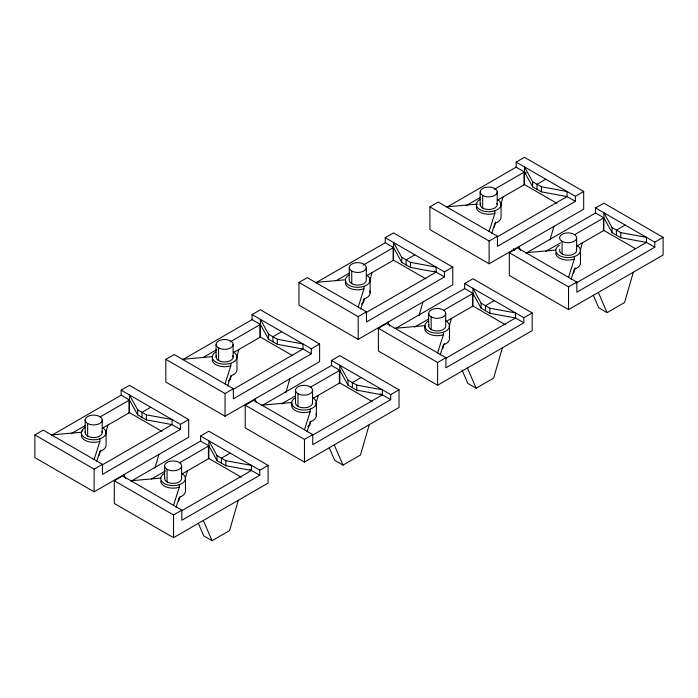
<?xml version="1.0" encoding="UTF-8"?>
<svg xmlns="http://www.w3.org/2000/svg" width="698" height="698" viewBox="0 0 698 698"><rect width="100%" height="100%" fill="white"/><g stroke="black" fill="none" stroke-linecap="round" stroke-linejoin="round"><path stroke-width="1.05" d="M99.238 455.34L100.748 450.123M105.878 432.359L107.989 425.038M154.982 468.018L158.9 454.433M178.653 501.19L179.857 497.011M185.284 478.2L187.396 470.888M231.37 375.576L230.166 379.756L228.325 380.82M236.805 356.765L238.917 349.454M238.306 500.283L229.563 530.585L212.07 540.688L203.755 535.89L198.337 523.378M285.901 392.433L289.827 378.848M310.776 421.418L309.572 425.606L307.731 426.661M315.906 403.653L318.323 395.295M364.531 298.7L363.318 302.88L361.477 303.944M369.652 280.936L372.069 272.578M369.233 424.689L360.482 455L342.988 465.095L334.682 460.296L329.264 447.793M419.062 315.557L422.979 301.972M442.724 348.721L444.233 343.503M449.058 326.777L451.475 318.419M494.245 227.295L495.755 222.069M500.885 204.305L502.996 196.984M502.385 347.813L493.643 378.115L476.141 388.219L467.835 383.42L462.006 369.957M549.98 239.964L553.907 226.379M573.651 273.136L575.161 267.91M580.291 250.146L582.402 242.834M633.313 272.229L624.562 302.531L607.068 312.634L598.762 307.835L593.344 295.324M94.125 459.511L99.875 441.354L99.875 438.824L102.432 437.69A12.372 7.146 0 0 0 102.432 427.595M96.682 461.544L99.875 451.458A12.372 7.146 0 0 0 106.061 445.272L106.061 432.638M173.532 505.352L179.29 487.195L179.29 484.674L181.838 483.54A12.372 7.146 0 0 0 181.838 473.436M176.088 507.385L179.281 497.299A12.372 7.146 0 0 0 185.467 491.113L185.467 478.488M225.044 383.917L230.802 365.761L230.802 363.239L233.359 362.105A12.372 7.146 0 0 0 233.359 352.001M227.6 385.95L230.794 375.864A12.372 7.146 0 0 0 236.98 369.678L236.98 357.053M304.459 429.767L310.209 411.611L310.209 409.08L312.765 407.946A12.372 7.146 0 0 0 312.765 397.851M307.007 431.8L310.2 421.714A12.372 7.146 0 0 0 315.967 413.678M358.205 307.041L363.955 288.885L363.955 286.363L366.511 285.229A12.372 7.146 0 0 0 366.511 275.125M360.761 309.074L363.955 298.988A12.372 7.146 0 0 0 369.713 290.953M437.611 352.891L443.37 334.735L443.37 332.204L445.917 331.07A12.372 7.146 0 0 0 445.917 320.975M440.168 354.924L443.361 344.838A12.372 7.146 0 0 0 449.119 336.802M489.124 231.457L494.882 213.3L494.882 210.779L497.438 209.636A12.372 7.146 0 0 0 497.438 199.541M491.68 233.49L494.873 223.404A12.372 7.146 0 0 0 501.059 217.218L501.059 204.584M568.538 277.307L574.288 259.141L574.288 256.62L576.845 255.485A12.372 7.146 0 0 0 576.845 245.382M571.086 279.331L574.28 269.245A12.372 7.146 0 0 0 580.466 263.059L580.466 250.434M121.155 390.165L129.462 385.366L188.687 419.559L188.687 437.236L94.125 491.837L34.9 457.644L34.9 434.915L43.206 430.116L102.432 464.31L102.432 474.413L180.381 429.41L180.381 424.358L121.155 390.165L121.155 395.216L51.661 435.334M252.083 314.58L260.389 309.781L319.614 343.974L319.614 361.651L225.044 416.244L165.827 382.05L165.827 359.322L174.134 354.532L233.359 388.716L233.359 398.82L311.299 353.816L311.299 348.773L252.083 314.58L252.083 319.632L182.588 359.749M385.235 237.704L393.541 232.905L452.766 267.098L452.766 284.775L358.205 339.368L298.98 305.174L298.98 282.446L307.286 277.647L366.511 311.84L366.511 321.944L444.46 276.94L444.46 271.897L385.235 237.704L385.235 242.756L315.74 282.873M516.162 162.111L524.468 157.312L583.694 191.505L583.694 209.182L489.124 263.783L429.907 229.59L429.907 206.861L438.213 202.062L497.438 236.256L497.438 246.359L575.379 201.356L575.379 196.304L516.162 162.111L516.162 167.162L447.601 206.739M71.135 433.694L85.139 425.606M100.076 416.976L129.462 400.015L137.646 414.839L146.397 419.891L172.066 424.611L180.381 429.41M202.987 357.568L216.999 349.48M230.07 341.933L260.389 324.422L268.573 339.245L277.315 344.297L302.993 349.026L311.299 353.816M336.148 280.692L349.218 273.145M363.222 265.057L393.541 247.546L401.725 262.369L410.468 267.421L436.145 272.15L436.145 267.098L410.468 262.369L401.725 257.326L393.541 242.503L393.541 260.18L425.963 278.895M466.133 205.64L480.145 197.551M494.149 189.463L524.468 171.961L532.644 186.785L541.395 191.837L567.073 196.557L575.379 201.356M102.466 428.232L129.462 412.64L161.884 431.355M233.385 352.638L260.389 337.055L292.802 355.771M366.546 275.762L393.541 260.18M497.465 200.178L524.468 184.586L556.882 203.301M150.768 407.266L142.017 412.309L142.017 417.36M281.695 331.672L272.944 336.724L272.944 341.776M414.848 254.796L406.096 259.848L406.096 264.9M545.766 179.212L537.024 184.263L537.024 189.306M34.9 434.915L94.125 469.108L102.432 464.31M165.827 359.322L225.044 393.515L233.359 388.716M298.98 282.446L358.205 316.639L366.511 311.84M429.907 206.861L489.124 241.054L497.438 236.256M102.58 464.728L172.066 424.611L172.066 419.559L146.397 414.839L137.646 409.787L129.462 394.963L129.462 412.64M232.565 389.685L302.993 349.026L302.993 343.974L277.315 339.245L268.573 334.202L260.389 319.379L260.389 337.055M365.717 312.809L436.145 272.15M497.578 236.683L567.073 196.557L567.073 191.505L541.395 186.785L532.644 181.733L524.468 166.909L524.468 184.586M180.381 424.358L188.687 419.559M311.299 348.773L319.614 343.974M444.46 271.897L452.766 267.098M575.379 196.304L583.694 191.505M200.562 436.014L208.877 431.216L268.093 465.409L268.093 483.086L173.532 537.678L114.306 503.485L114.306 480.756L122.621 475.957L181.838 510.151L181.838 520.254L259.787 475.251L259.787 470.208L200.562 436.014L200.562 441.066L131.067 481.184M331.489 360.421L339.795 355.622L399.02 389.816L399.02 407.492L304.459 462.093L245.234 427.9L245.234 405.172L253.54 400.373L312.765 434.566L312.765 444.67L390.714 399.666L390.714 394.614L331.489 360.421L331.489 365.473L262.937 405.049M464.641 283.545L472.956 278.746L532.173 312.94L532.173 330.616L437.611 385.217L378.386 351.024L378.386 328.296L386.701 323.497L445.917 357.69L445.917 367.794L523.866 322.79L523.866 317.738L464.641 283.545L464.641 288.597L396.089 328.173M595.569 207.96L603.875 203.162L663.1 237.355L663.1 255.032L568.538 309.624L509.313 275.431L509.313 252.702L517.619 247.912L576.845 282.097L576.845 292.2L654.794 247.205L654.794 242.154L595.569 207.96L595.569 213.012L526.074 253.13M151.475 479.003L165.478 470.914M179.491 462.826L208.877 445.856L217.052 460.68L225.803 465.732L251.472 470.461L251.472 465.409L225.803 460.68L217.052 455.637L208.877 440.813L208.877 458.49L241.29 477.205M281.46 403.95L295.472 395.862M310.409 387.233L339.795 370.272L347.979 385.095L356.722 390.147L382.399 394.867L382.399 389.816L356.722 385.095L347.979 380.044L339.795 365.22L339.795 382.897L372.209 401.612M414.621 327.074L428.624 318.986M443.57 310.357L472.956 293.396L481.131 308.219L489.883 313.271L515.552 317.991L523.866 322.79M545.539 251.489L560.485 242.86M574.489 234.772L603.875 217.811L612.059 232.635L620.801 237.678L646.479 242.407L654.794 247.205M181.873 474.073L208.877 458.49M312.8 398.488L339.795 382.897M445.952 321.612L472.956 306.021L505.369 324.736M576.871 246.019L603.875 230.436L635.363 248.61M230.174 453.107L221.423 458.158L221.423 463.21M361.102 377.522L352.35 382.574L352.35 387.617M494.254 300.646L485.503 305.698L485.503 310.741M625.181 225.053L616.43 230.104L616.43 235.156M114.306 480.756L173.532 514.95L181.838 510.151M245.234 405.172L304.459 439.365L312.765 434.566M378.386 328.296L437.611 362.489L445.917 357.69M509.313 252.702L568.538 286.895L576.845 282.097M181.986 510.578L251.472 470.461M311.971 435.535L382.399 394.867M446.066 358.109L515.552 317.991L515.552 312.94L489.883 308.219L481.131 303.168L472.956 288.344L472.956 306.021M576.051 283.065L646.479 242.407L646.479 237.355L620.801 232.635L612.059 227.583L603.875 212.759L603.875 230.436M259.787 470.208L268.093 465.409M390.714 394.614L399.02 389.816M523.866 317.738L532.173 312.94M654.794 242.154L663.1 237.355M494.882 210.779L491.889 211.485A12.372 7.146 0 0 1 476.743 202.743L477.973 201.015A12.372 7.146 0 0 1 479.945 199.541M494.882 213.3L491.889 214.016A12.372 7.146 0 0 1 476.315 207.114M363.955 286.363L360.971 287.079A12.372 7.146 0 0 1 345.815 278.328L347.054 276.609A12.372 7.146 0 0 1 349.017 275.125M363.955 288.885L360.971 289.6A12.372 7.146 0 0 1 345.815 280.849M574.288 256.62L571.296 257.335A12.372 7.146 0 0 1 556.149 248.584L557.379 246.865A12.372 7.146 0 0 1 559.351 245.382M574.288 259.141L571.296 259.857A12.372 7.146 0 0 1 555.721 252.955M230.802 363.239L227.81 363.955A12.372 7.146 0 0 1 212.663 355.203L213.893 353.485A12.372 7.146 0 0 1 215.865 352.001M230.802 365.761L227.81 366.476A12.372 7.146 0 0 1 212.236 359.575M443.37 332.204L440.377 332.92A12.372 7.146 0 0 1 425.222 324.177L426.461 322.45A12.372 7.146 0 0 1 428.424 320.975M443.37 334.735L440.377 335.45A12.372 7.146 0 0 1 425.222 326.699M99.875 438.824L96.891 439.539A12.372 7.146 0 0 1 81.736 430.788L82.975 429.069A12.372 7.146 0 0 1 84.938 427.595M99.875 441.354L96.891 442.07A12.372 7.146 0 0 1 81.317 435.168M310.209 409.08L307.216 409.796A12.372 7.146 0 0 1 292.069 401.053L293.308 399.326A12.372 7.146 0 0 1 295.271 397.851M310.209 411.611L307.216 412.326A12.372 7.146 0 0 1 292.069 403.575M179.29 484.674L176.297 485.389A12.372 7.146 0 0 1 161.142 476.638L162.381 474.919A12.372 7.146 0 0 1 164.344 473.436M179.29 487.195L176.297 487.911A12.372 7.146 0 0 1 160.723 481.009M446.528 206.861L477.58 204.086M525.934 252.702L555.922 250.032M315.601 282.446L345.589 279.767M395.007 328.296L424.995 325.617M182.448 359.322L212.436 356.643M261.855 405.172L291.843 402.493M51.521 434.915L81.509 432.236M130.927 480.756L160.915 478.078M516.162 167.162L526.318 173.034M595.569 213.012L603.875 217.811M385.235 242.756L393.541 247.546M434.296 271.077L444.46 276.94M464.641 288.597L472.956 293.396M252.083 319.632L260.389 324.422M331.489 365.473L339.795 370.272M380.55 393.803L390.714 399.666M121.155 395.216L129.462 400.015M200.562 441.066L208.877 445.856M249.622 469.388L259.787 475.251M598.326 292.427L607.068 312.634M518.911 246.586L520.577 250.434M513.519 248.523L514.356 250.442M467.398 368.021L476.141 388.219M387.992 322.171L389.659 326.018M334.246 444.896L342.988 465.095M254.831 399.047L256.087 401.935M203.319 520.481L212.07 540.688M123.912 474.64L125.579 478.488M620.801 232.635L620.801 237.678M612.059 227.583L612.059 232.635M603.438 218.055L603.438 230.689M576.618 237.809L576.618 250.434M568.538 286.895L568.538 309.624M562.073 241.29A8.524 4.921 0 0 0 576.33 239.082A8.524 4.921 0 0 0 565.895 233.053A8.524 4.921 0 0 0 562.073 241.29L562.073 253.915M541.395 186.785L541.395 191.837M532.644 181.733L532.644 186.785M524.032 172.214L524.032 184.839M497.212 191.959L497.212 204.584M489.883 308.219L489.883 313.271M489.124 241.054L489.124 263.783M482.658 195.44A8.524 4.921 0 0 0 496.924 193.233A8.524 4.921 0 0 0 486.48 187.204A8.524 4.921 0 0 0 482.658 195.44L482.658 208.065M481.131 303.168L481.131 308.219M480.163 191.959L480.163 204.584M472.511 293.649L472.511 306.274M449.547 326.018L449.547 338.652M445.699 313.393L445.699 326.018A8.524 4.921 0 0 1 436.058 330.904A8.524 4.921 0 0 1 428.938 324.745M437.611 362.489L437.611 385.217M431.146 316.875A8.524 4.921 0 0 0 445.403 314.667A8.524 4.921 0 0 0 434.967 308.638A8.524 4.921 0 0 0 431.146 316.875L431.146 329.5M428.651 313.393L428.651 326.018M410.468 262.369L410.468 267.421M401.725 257.326L401.725 262.369M393.105 247.799L393.105 260.433M370.141 280.177L370.141 292.802M366.293 267.552L366.293 280.177A8.524 4.921 0 0 1 357.769 285.098A8.524 4.921 0 0 1 349.244 280.177L349.244 267.552M358.205 316.639L358.205 339.368M356.722 385.095L356.722 390.147M351.74 271.033A8.524 4.921 0 0 0 365.996 268.826A8.524 4.921 0 0 0 355.561 262.797A8.524 4.921 0 0 0 351.74 271.033L351.74 283.658M347.979 380.044L347.979 385.095M339.359 370.525L339.359 383.15M316.386 402.894L316.386 415.528M312.538 390.269L312.538 402.894A8.524 4.921 0 0 1 304.014 407.815A8.524 4.921 0 0 1 295.498 402.894L295.498 390.269M304.459 439.365L304.459 462.093M297.994 393.751A8.524 4.921 0 0 0 312.25 391.543A8.524 4.921 0 0 0 301.815 385.514A8.524 4.921 0 0 0 297.994 393.751L297.994 406.376M277.315 339.245L277.315 344.297M268.573 334.202L268.573 339.245M259.953 324.675L259.953 337.309M233.132 344.428L233.132 357.053M225.803 460.68L225.803 465.732M225.044 393.515L225.044 416.244M218.587 347.909A8.524 4.921 0 0 0 232.844 345.702A8.524 4.921 0 0 0 222.4 339.673A8.524 4.921 0 0 0 218.587 347.909L218.587 360.534M217.052 455.637L217.052 460.68M216.083 344.428L216.083 357.053M208.432 446.109L208.432 458.743M181.62 465.863L181.62 478.488M173.532 514.95L173.532 537.678M167.066 469.344A8.524 4.921 0 0 0 181.332 467.137A8.524 4.921 0 0 0 170.888 461.108A8.524 4.921 0 0 0 167.066 469.344L167.066 481.969M164.571 465.863L164.571 478.488M146.397 414.839L146.397 419.891M137.646 409.787L137.646 414.839M129.025 400.268L129.025 412.893M102.213 420.013L102.213 432.638M94.125 469.108L94.125 491.837M87.66 423.494A8.524 4.921 0 0 0 101.917 421.287A8.524 4.921 0 0 0 91.482 415.258A8.524 4.921 0 0 0 87.66 423.494L87.66 436.119M85.165 420.013L85.165 432.638M82.582 429.619L82.582 431.294M101.917 431.364A8.524 4.921 0 0 1 93.689 437.559A8.524 4.921 0 0 1 85.453 431.364M232.844 355.779A8.524 4.921 0 0 1 224.608 361.974A8.524 4.921 0 0 1 216.38 355.779M496.924 203.31A8.524 4.921 0 0 1 488.687 209.513A8.524 4.921 0 0 1 480.46 203.31M576.33 249.16A8.524 4.921 0 0 1 568.093 255.355A8.524 4.921 0 0 1 559.866 249.16M181.332 477.214A8.524 4.921 0 0 1 173.095 483.409A8.524 4.921 0 0 1 164.859 477.214"/></g></svg>
